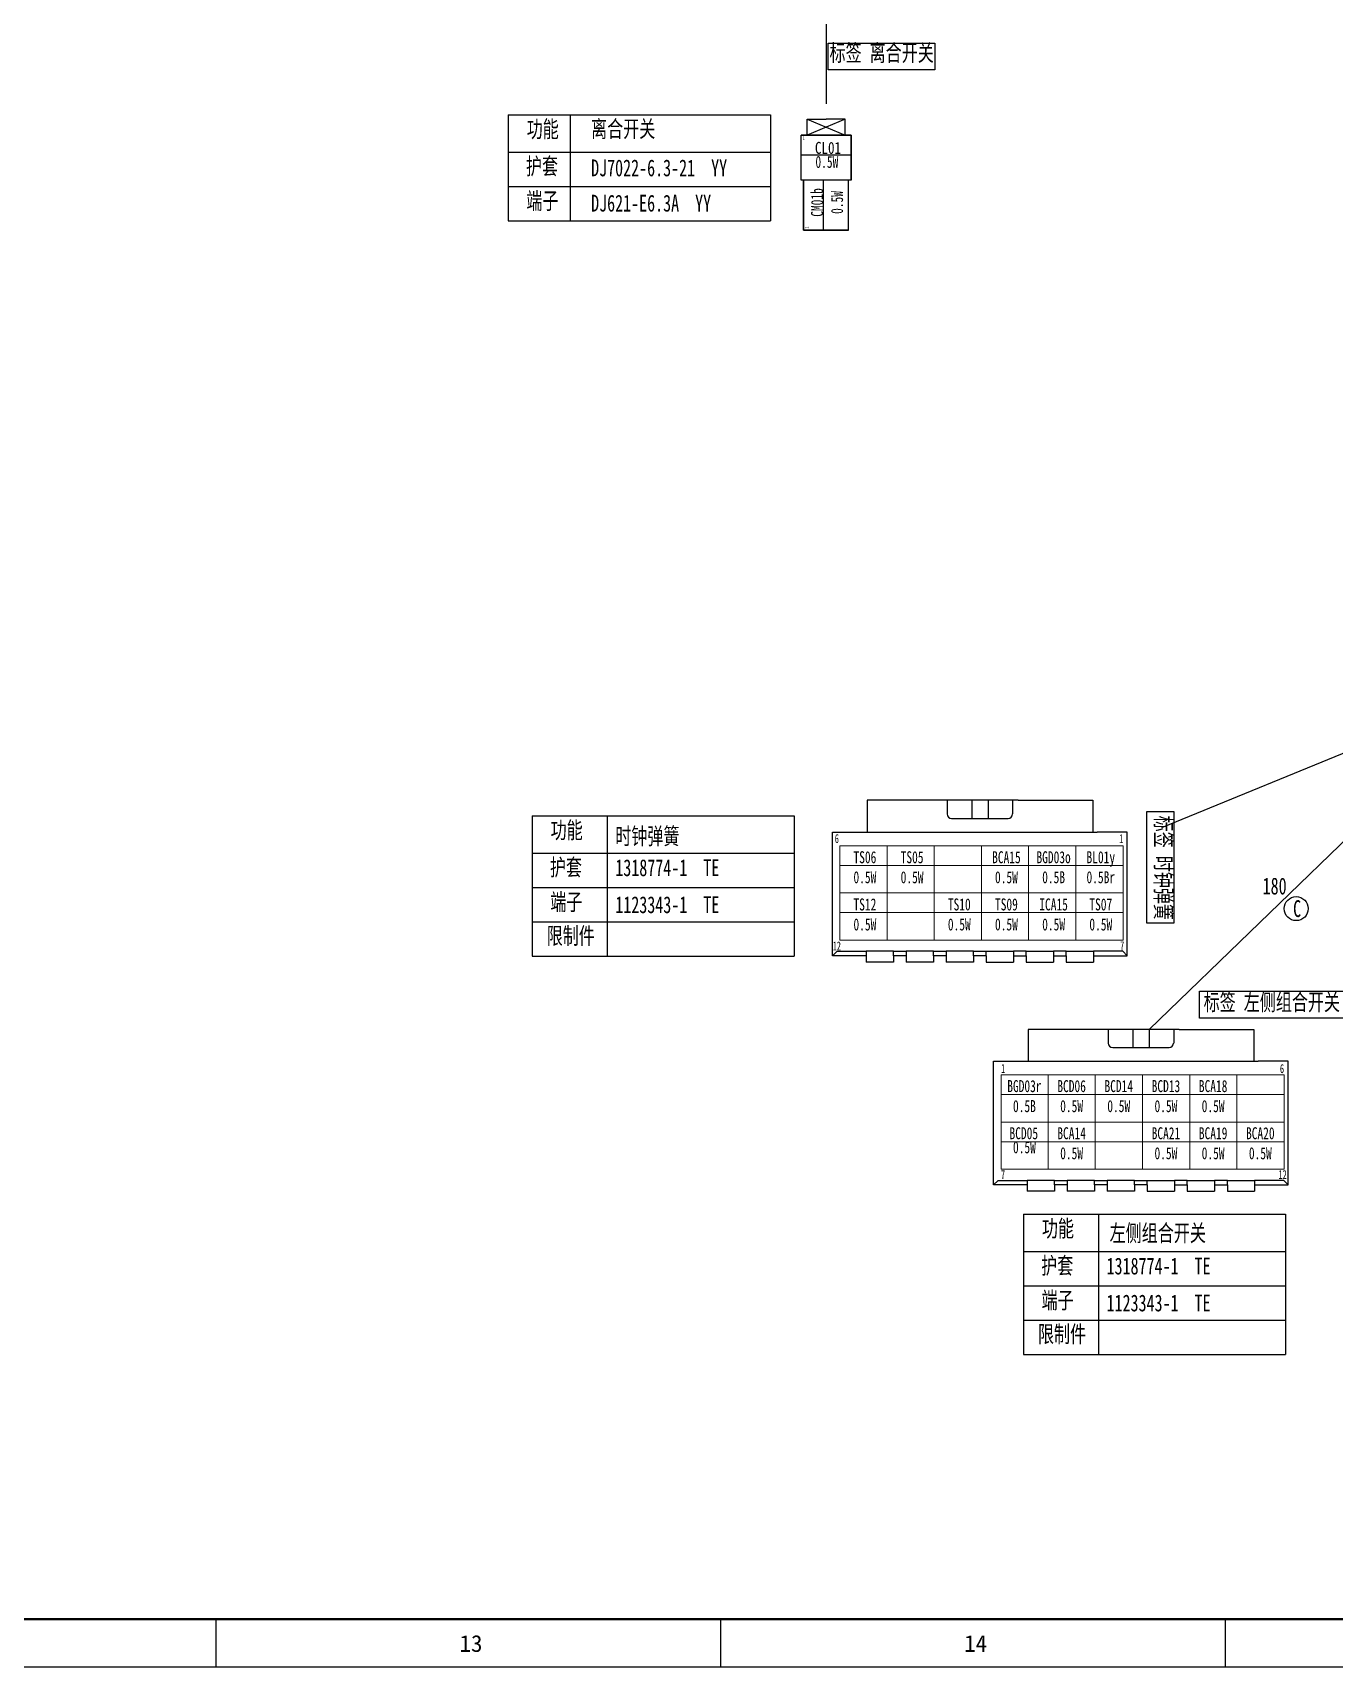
# Model space of a CAD drawing. Header units: millimetres. Extents: x 1543 to 5748, y 1576 to 2417.
# Drawn here: x 2766.7 to 3037.9, y 1576.3 to 1916.8 of the extents above; entities that cross this region are included whole.
import ezdxf

# ---------------------------------------------------------------- set-up
doc = ezdxf.new("R2010")
doc.units = ezdxf.units.MM
doc.layers.get('0').update_dxf_attribs({"lineweight": 25})
doc.layers.add('11文本层', color=255, linetype='Continuous')
for name, color, linetype, lineweight in [('1轮廓实线层', 7, 'Continuous', 50), ('_0', 7, 'Continuous', 25), ('图框层', 7, 'Continuous', 25), ('基本型', 7, 'Continuous', 18)]:
    doc.layers.add(name, color=color, linetype=linetype, lineweight=lineweight)
doc.styles.add('FST', font='', dxfattribs={"width": 0.67})
doc.styles.get("Standard").update_dxf_attribs({"font": ''})
doc.styles.add('仿宋体', font='', dxfattribs={"width": 0.7, "height": 3.5})
doc.styles.add('仿宋体GB2312', font='', dxfattribs={"width": 0.7})
doc.styles.add('标准', font='fangsong.ttf', dxfattribs={"width": 0.7, "height": 3.5})
doc.styles.get('FST').set_extended_font_data('宋体')
doc.styles.get('Standard').set_extended_font_data('SimSun')
doc.styles.get('仿宋体').set_extended_font_data('SimSun')
doc.styles.get('仿宋体GB2312').set_extended_font_data('SimSun')

# ---------------------------------------------------------------- blocks, each defined once
blk = doc.blocks.new('ZwmFrameMain_A0X5^_^分区图框^_^landscape')
at = {"color": 3}
for p, q in [((1236.5, 0), (1236.5, -10)), ((1341.63, 0), (1341.63, -10)), ((1446.75, 0), (1446.75, -10))]:
    blk.add_line(p, q, dxfattribs=at)
at = {"lineweight": 50}
blk.add_line((4170, 0), (0, 0), dxfattribs=at)
at = {"layer": '图框层', "color": 1}
blk.add_line((4180, -10), (-25, -10), dxfattribs=at)
at = {"color": 3, "char_height": 3.5, "attachment_point": 1}
for s, insert in [('13', (1287.28, -3.29)), ('14', (1392.4, -3.29))]:
    blk.add_mtext_dynamic_manual_height_columns(s, width=5.7094, gutter_width=1, heights=[0], dxfattribs=dict(at, insert=insert))

msp = doc.modelspace()

# ---------------------------------------------------------------- linework, layer by layer
for p, q in [((2928.09, 1895.46), (2928.09, 1898.82)), ((2928.09, 1898.82), (2932.03, 1898.82)), ((2928.09, 1898.82), (2935.97, 1895.46)), ((2935.97, 1898.82), (2928.09, 1895.46)), ((2935.97, 1898.82), (2932.03, 1898.82)), ((2935.97, 1895.46), (2935.97, 1898.82)), ((2926.83, 1886.1), (2926.83, 1895.46)), ((2926.83, 1895.46), (2937.23, 1895.46)), ((2937.23, 1895.46), (2926.83, 1895.46)), ((2928.09, 1895.46), (2935.97, 1895.46)), ((2937.23, 1886.1), (2937.23, 1895.46)), ((2937.23, 1895.46), (2937.23, 1886.1)), ((2937.23, 1891.3), (2926.83, 1891.3)), ((2937.23, 1886.1), (2926.83, 1886.1)), ((2927.35, 1886.1), (2927.35, 1875.7)), ((2927.35, 1875.7), (2927.35, 1886.1)), ((2936.71, 1886.1), (2927.35, 1886.1)), ((2927.35, 1886.1), (2927.35, 1875.7)), ((2931.51, 1875.7), (2931.51, 1886.1)), ((2936.71, 1875.7), (2936.71, 1886.1)), ((2936.71, 1875.7), (2927.35, 1875.7)), ((2927.35, 1875.7), (2936.71, 1875.7)), ((2987.56, 1756.89), (2987.56, 1750.25)), ((2940.55, 1750.25), (2988.5, 1750.25)), ((3021.1, 1709.16), (3021.1, 1702.52)), ((2974.1, 1702.52), (3022.05, 1702.52))]:
    msp.add_line(p, q)
at = {"linetype": 'ByBlock', "lineweight": -2}
for p, q in [((2944.15, 1756.89), (2940.55, 1756.89)), ((2940.55, 1756.89), (2940.55, 1750.25)), ((2956.09, 1756.89), (2944.15, 1756.89)), ((2972.01, 1756.89), (2956.09, 1756.89)), ((2957.23, 1756.89), (2957.23, 1754.05)), ((2962.35, 1756.89), (2962.35, 1756.81)), ((2962.35, 1756.81), (2962.35, 1756.74)), ((2962.35, 1756.74), (2962.35, 1756.66)), ((2962.35, 1756.66), (2962.35, 1756.59)), ((2962.35, 1756.59), (2962.35, 1756.51)), ((2962.35, 1756.51), (2962.35, 1756.43)), ((2962.35, 1756.43), (2962.35, 1756.36)), ((2962.35, 1756.36), (2962.35, 1756.28)), ((2962.35, 1756.28), (2962.35, 1756.21)), ((2962.35, 1756.21), (2962.35, 1756.13)), ((2962.35, 1756.13), (2962.35, 1756.05)), ((2962.35, 1756.05), (2962.35, 1755.98)), ((2962.35, 1755.98), (2962.35, 1755.9)), ((2962.35, 1755.9), (2962.35, 1755.83)), ((2962.35, 1755.83), (2962.35, 1755.75)), ((2962.35, 1755.75), (2962.35, 1755.68)), ((2962.35, 1755.68), (2962.35, 1755.6)), ((2962.35, 1755.6), (2962.35, 1755.52)), ((2962.35, 1755.52), (2962.35, 1755.45)), ((2962.35, 1755.45), (2962.35, 1755.37)), ((2962.35, 1755.37), (2962.35, 1755.3)), ((2962.35, 1755.3), (2962.35, 1755.22)), ((2962.35, 1755.22), (2962.35, 1755.14)), ((2962.35, 1755.14), (2962.35, 1755.07)), ((2962.35, 1755.07), (2962.35, 1754.99)), ((2962.35, 1754.99), (2962.35, 1754.92)), ((2962.35, 1754.92), (2962.35, 1754.84)), ((2962.35, 1754.84), (2962.35, 1754.77)), ((2962.35, 1754.77), (2962.35, 1754.69)), ((2962.35, 1754.69), (2962.35, 1754.61)), ((2962.35, 1754.61), (2962.35, 1754.54)), ((2962.35, 1754.54), (2962.35, 1754.46)), ((2962.35, 1754.46), (2962.35, 1754.39)), ((2962.35, 1754.39), (2962.35, 1754.31)), ((2962.35, 1754.31), (2962.35, 1754.24)), ((2962.35, 1754.24), (2962.35, 1754.16)), ((2962.35, 1754.16), (2962.35, 1754.08)), ((2962.35, 1754.08), (2962.35, 1754.01)), ((2962.35, 1754.01), (2962.35, 1753.93)), ((2962.35, 1753.93), (2962.35, 1753.86)), ((2962.35, 1753.86), (2962.35, 1753.78)), ((2962.35, 1753.78), (2962.35, 1753.7)), ((2965.76, 1756.89), (2965.76, 1756.81)), ((2965.76, 1756.81), (2965.76, 1756.74)), ((2965.76, 1756.74), (2965.76, 1756.66)), ((2965.76, 1756.66), (2965.76, 1756.59)), ((2965.76, 1756.59), (2965.76, 1756.51)), ((2965.76, 1756.51), (2965.76, 1756.43)), ((2965.76, 1756.43), (2965.76, 1756.36)), ((2965.76, 1756.36), (2965.76, 1756.28)), ((2965.76, 1756.28), (2965.76, 1756.21)), ((2965.76, 1756.21), (2965.76, 1756.13)), ((2965.76, 1756.13), (2965.76, 1756.05)), ((2965.76, 1756.05), (2965.76, 1755.98)), ((2965.76, 1755.98), (2965.76, 1755.9)), ((2965.76, 1755.9), (2965.76, 1755.83)), ((2965.76, 1755.83), (2965.76, 1755.75)), ((2965.76, 1755.75), (2965.76, 1755.68)), ((2965.76, 1755.68), (2965.76, 1755.6)), ((2965.76, 1755.6), (2965.76, 1755.52)), ((2965.76, 1755.52), (2965.76, 1755.45)), ((2965.76, 1755.45), (2965.76, 1755.37)), ((2965.76, 1755.37), (2965.76, 1755.3)), ((2965.76, 1755.3), (2965.76, 1755.22)), ((2965.76, 1755.22), (2965.76, 1755.14)), ((2965.76, 1755.14), (2965.76, 1755.07)), ((2965.76, 1755.07), (2965.76, 1754.99)), ((2965.76, 1754.99), (2965.76, 1754.92)), ((2965.76, 1754.92), (2965.76, 1754.84)), ((2965.76, 1754.84), (2965.76, 1754.77)), ((2965.76, 1754.77), (2965.76, 1754.69)), ((2965.76, 1754.69), (2965.76, 1754.61)), ((2965.76, 1754.61), (2965.76, 1754.54)), ((2965.76, 1754.54), (2965.76, 1754.46)), ((2965.76, 1754.46), (2965.76, 1754.39)), ((2965.76, 1754.39), (2965.76, 1754.31)), ((2965.76, 1754.31), (2965.76, 1754.24)), ((2965.76, 1754.24), (2965.76, 1754.16)), ((2965.76, 1754.16), (2965.76, 1754.08)), ((2965.76, 1754.08), (2965.76, 1754.01)), ((2965.76, 1754.01), (2965.76, 1753.93)), ((2965.76, 1753.93), (2965.76, 1753.86)), ((2965.76, 1753.86), (2965.76, 1753.78)), ((2965.76, 1753.78), (2965.76, 1753.7)), ((2970.88, 1756.89), (2970.88, 1754.05)), ((2972.01, 1756.89), (2987.56, 1756.89)), ((2958.18, 1753.1), (2969.93, 1753.1)), ((2962.35, 1753.7), (2962.35, 1753.63)), ((2962.35, 1753.63), (2962.35, 1753.55)), ((2962.35, 1753.55), (2962.35, 1753.48)), ((2962.35, 1753.48), (2962.35, 1753.4)), ((2962.35, 1753.4), (2962.35, 1753.33)), ((2962.35, 1753.33), (2962.35, 1753.25)), ((2962.35, 1753.25), (2962.35, 1753.17)), ((2962.35, 1753.17), (2962.35, 1753.1)), ((2965.76, 1753.7), (2965.76, 1753.63)), ((2965.76, 1753.63), (2965.76, 1753.55)), ((2965.76, 1753.55), (2965.76, 1753.48)), ((2965.76, 1753.48), (2965.76, 1753.4)), ((2965.76, 1753.4), (2965.76, 1753.33)), ((2965.76, 1753.33), (2965.76, 1753.25)), ((2965.76, 1753.25), (2965.76, 1753.17)), ((2965.76, 1753.17), (2965.76, 1753.1)), ((2933.35, 1750.25), (2939.6, 1750.25)), ((2933.35, 1724.49), (2933.35, 1750.25)), ((2939.6, 1750.25), (2940.55, 1750.25)), ((2994.76, 1750.25), (2988.5, 1750.25)), ((2994.76, 1724.49), (2994.76, 1750.25)), ((2933.35, 1724.49), (2934.3, 1725.44)), ((2940.36, 1724.49), (2933.35, 1724.49)), ((2934.3, 1725.44), (2940.36, 1725.44)), ((2946.05, 1725.44), (2940.36, 1725.44)), ((2940.36, 1725.44), (2940.36, 1724.49)), ((2940.36, 1724.49), (2940.36, 1723.16)), ((2946.05, 1723.16), (2940.36, 1723.16)), ((2946.05, 1724.49), (2946.05, 1725.44)), ((2946.05, 1725.44), (2948.7, 1725.44)), ((2948.7, 1724.49), (2946.05, 1724.49)), ((2946.05, 1724.49), (2946.05, 1723.16)), ((2954.39, 1725.44), (2948.7, 1725.44)), ((2948.7, 1725.44), (2948.7, 1724.49)), ((2948.7, 1724.49), (2948.7, 1723.16)), ((2954.39, 1723.16), (2948.7, 1723.16)), ((2954.39, 1725.44), (2957.04, 1725.44)), ((2954.39, 1724.49), (2954.39, 1725.44)), ((2957.04, 1724.49), (2954.39, 1724.49)), ((2954.39, 1724.49), (2954.39, 1723.16)), ((2962.73, 1725.44), (2957.04, 1725.44)), ((2957.04, 1725.44), (2957.04, 1724.49)), ((2957.04, 1724.49), (2957.04, 1723.16)), ((2962.73, 1723.16), (2957.04, 1723.16)), ((2962.73, 1725.44), (2965.38, 1725.44)), ((2962.73, 1724.49), (2962.73, 1725.44)), ((2965.38, 1724.49), (2962.73, 1724.49)), ((2962.73, 1724.49), (2962.73, 1723.16)), ((2965.38, 1725.44), (2971.07, 1725.44)), ((2965.38, 1724.49), (2965.38, 1725.44)), ((2965.38, 1724.49), (2965.38, 1723.16)), ((2965.38, 1723.16), (2971.07, 1723.16)), ((2971.07, 1725.44), (2971.07, 1724.49)), ((2973.72, 1725.44), (2971.07, 1725.44)), ((2971.07, 1724.49), (2973.72, 1724.49)), ((2971.07, 1724.49), (2971.07, 1723.16)), ((2973.72, 1725.44), (2979.41, 1725.44)), ((2973.72, 1724.49), (2973.72, 1725.44)), ((2973.72, 1724.49), (2973.72, 1723.16)), ((2973.72, 1723.16), (2979.41, 1723.16)), ((2979.41, 1725.44), (2979.41, 1724.49)), ((2982.06, 1725.44), (2979.41, 1725.44)), ((2979.41, 1724.49), (2982.06, 1724.49)), ((2979.41, 1724.49), (2979.41, 1723.16)), ((2982.06, 1725.44), (2987.75, 1725.44)), ((2982.06, 1724.49), (2982.06, 1725.44)), ((2982.06, 1724.49), (2982.06, 1723.16)), ((2982.06, 1723.16), (2987.75, 1723.16)), ((2987.75, 1725.44), (2987.75, 1724.49)), ((2993.81, 1725.44), (2987.75, 1725.44)), ((2987.75, 1724.49), (2987.75, 1723.16)), ((2987.75, 1724.49), (2994.76, 1724.49)), ((2994.76, 1724.49), (2993.81, 1725.44)), ((2977.7, 1709.16), (2974.1, 1709.16)), ((2974.1, 1709.16), (2974.1, 1702.52)), ((2989.64, 1709.16), (2977.7, 1709.16)), ((3005.56, 1709.16), (2989.64, 1709.16)), ((2990.78, 1709.16), (2990.78, 1706.31)), ((2995.9, 1709.16), (2995.9, 1709.08)), ((2995.9, 1709.08), (2995.9, 1709)), ((2995.9, 1709), (2995.9, 1708.93)), ((2995.9, 1708.93), (2995.9, 1708.85)), ((2995.9, 1708.85), (2995.9, 1708.78)), ((2995.9, 1708.78), (2995.9, 1708.7)), ((2995.9, 1708.7), (2995.9, 1708.62)), ((2995.9, 1708.62), (2995.9, 1708.55)), ((2995.9, 1708.55), (2995.9, 1708.47)), ((2995.9, 1708.47), (2995.9, 1708.4)), ((2995.9, 1708.4), (2995.9, 1708.32)), ((2995.9, 1708.32), (2995.9, 1708.25)), ((2995.9, 1708.25), (2995.9, 1708.17)), ((2995.9, 1708.17), (2995.9, 1708.09)), ((2995.9, 1708.09), (2995.9, 1708.02)), ((2995.9, 1708.02), (2995.9, 1707.94)), ((2995.9, 1707.94), (2995.9, 1707.87)), ((2995.9, 1707.87), (2995.9, 1707.79)), ((2995.9, 1707.79), (2995.9, 1707.71)), ((2995.9, 1707.71), (2995.9, 1707.64)), ((2995.9, 1707.64), (2995.9, 1707.56)), ((2995.9, 1707.56), (2995.9, 1707.49)), ((2995.9, 1707.49), (2995.9, 1707.41)), ((2995.9, 1707.41), (2995.9, 1707.34)), ((2995.9, 1707.34), (2995.9, 1707.26)), ((2995.9, 1707.26), (2995.9, 1707.18)), ((2995.9, 1707.18), (2995.9, 1707.11)), ((2995.9, 1707.11), (2995.9, 1707.03)), ((2995.9, 1707.03), (2995.9, 1706.96)), ((2995.9, 1706.96), (2995.9, 1706.88)), ((2995.9, 1706.88), (2995.9, 1706.8)), ((2995.9, 1706.8), (2995.9, 1706.73)), ((2995.9, 1706.73), (2995.9, 1706.65)), ((2995.9, 1706.65), (2995.9, 1706.58)), ((2995.9, 1706.58), (2995.9, 1706.5)), ((2995.9, 1706.5), (2995.9, 1706.43)), ((2995.9, 1706.43), (2995.9, 1706.35)), ((2995.9, 1706.35), (2995.9, 1706.27)), ((2995.9, 1706.27), (2995.9, 1706.2)), ((2995.9, 1706.2), (2995.9, 1706.12)), ((2995.9, 1706.12), (2995.9, 1706.05)), ((2999.31, 1709.16), (2999.31, 1709.08)), ((2999.31, 1709.08), (2999.31, 1709)), ((2999.31, 1709), (2999.31, 1708.93)), ((2999.31, 1708.93), (2999.31, 1708.85)), ((2999.31, 1708.85), (2999.31, 1708.78)), ((2999.31, 1708.78), (2999.31, 1708.7)), ((2999.31, 1708.7), (2999.31, 1708.62)), ((2999.31, 1708.62), (2999.31, 1708.55)), ((2999.31, 1708.55), (2999.31, 1708.47)), ((2999.31, 1708.47), (2999.31, 1708.4)), ((2999.31, 1708.4), (2999.31, 1708.32)), ((2999.31, 1708.32), (2999.31, 1708.25)), ((2999.31, 1708.25), (2999.31, 1708.17)), ((2999.31, 1708.17), (2999.31, 1708.09)), ((2999.31, 1708.09), (2999.31, 1708.02)), ((2999.31, 1708.02), (2999.31, 1707.94)), ((2999.31, 1707.94), (2999.31, 1707.87)), ((2999.31, 1707.87), (2999.31, 1707.79)), ((2999.31, 1707.79), (2999.31, 1707.71)), ((2999.31, 1707.71), (2999.31, 1707.64)), ((2999.31, 1707.64), (2999.31, 1707.56)), ((2999.31, 1707.56), (2999.31, 1707.49)), ((2999.31, 1707.49), (2999.31, 1707.41)), ((2999.31, 1707.41), (2999.31, 1707.34)), ((2999.31, 1707.34), (2999.31, 1707.26)), ((2999.31, 1707.26), (2999.31, 1707.18)), ((2999.31, 1707.18), (2999.31, 1707.11)), ((2999.31, 1707.11), (2999.31, 1707.03)), ((2999.31, 1707.03), (2999.31, 1706.96)), ((2999.31, 1706.96), (2999.31, 1706.88)), ((2999.31, 1706.88), (2999.31, 1706.8)), ((2999.31, 1706.8), (2999.31, 1706.73)), ((2999.31, 1706.73), (2999.31, 1706.65)), ((2999.31, 1706.65), (2999.31, 1706.58)), ((2999.31, 1706.58), (2999.31, 1706.5)), ((2999.31, 1706.5), (2999.31, 1706.43)), ((2999.31, 1706.43), (2999.31, 1706.35)), ((2999.31, 1706.35), (2999.31, 1706.27)), ((2999.31, 1706.27), (2999.31, 1706.2)), ((2999.31, 1706.2), (2999.31, 1706.12)), ((2999.31, 1706.12), (2999.31, 1706.05)), ((3004.43, 1709.16), (3004.43, 1706.31)), ((3005.56, 1709.16), (3017.5, 1709.16)), ((3017.5, 1709.16), (3021.1, 1709.16)), ((2991.73, 1705.36), (3003.48, 1705.36)), ((2995.9, 1706.05), (2995.9, 1705.97)), ((2995.9, 1705.97), (2995.9, 1705.9)), ((2995.9, 1705.9), (2995.9, 1705.82)), ((2995.9, 1705.82), (2995.9, 1705.74)), ((2995.9, 1705.74), (2995.9, 1705.67)), ((2995.9, 1705.67), (2995.9, 1705.59)), ((2995.9, 1705.59), (2995.9, 1705.52)), ((2995.9, 1705.52), (2995.9, 1705.44)), ((2995.9, 1705.44), (2995.9, 1705.36)), ((2999.31, 1706.05), (2999.31, 1705.97)), ((2999.31, 1705.97), (2999.31, 1705.9)), ((2999.31, 1705.9), (2999.31, 1705.82)), ((2999.31, 1705.82), (2999.31, 1705.74)), ((2999.31, 1705.74), (2999.31, 1705.67)), ((2999.31, 1705.67), (2999.31, 1705.59)), ((2999.31, 1705.59), (2999.31, 1705.52)), ((2999.31, 1705.52), (2999.31, 1705.44)), ((2999.31, 1705.44), (2999.31, 1705.36)), ((2966.9, 1702.52), (2973.15, 1702.52)), ((2966.9, 1676.75), (2966.9, 1702.52)), ((2973.15, 1702.52), (2974.1, 1702.52)), ((3028.31, 1702.52), (3022.05, 1702.52)), ((3028.31, 1676.75), (3028.31, 1702.52)), ((2966.9, 1676.75), (2967.84, 1677.7)), ((2973.91, 1676.75), (2966.9, 1676.75)), ((2967.84, 1677.7), (2973.91, 1677.7)), ((2979.6, 1677.7), (2973.91, 1677.7)), ((2973.91, 1677.7), (2973.91, 1676.75)), ((2973.91, 1676.75), (2973.91, 1675.43)), ((2979.6, 1676.75), (2979.6, 1677.7)), ((2979.6, 1677.7), (2982.25, 1677.7)), ((2982.25, 1676.75), (2979.6, 1676.75)), ((2979.6, 1676.75), (2979.6, 1675.43)), ((2987.94, 1677.7), (2982.25, 1677.7)), ((2982.25, 1677.7), (2982.25, 1676.75)), ((2982.25, 1676.75), (2982.25, 1675.43)), ((2987.94, 1677.7), (2990.59, 1677.7)), ((2987.94, 1676.75), (2987.94, 1677.7)), ((2990.59, 1676.75), (2987.94, 1676.75)), ((2987.94, 1676.75), (2987.94, 1675.43)), ((2996.28, 1677.7), (2990.59, 1677.7)), ((2990.59, 1677.7), (2990.59, 1676.75)), ((2990.59, 1676.75), (2990.59, 1675.43)), ((2996.28, 1677.7), (2998.93, 1677.7)), ((2996.28, 1676.75), (2996.28, 1677.7)), ((2998.93, 1676.75), (2996.28, 1676.75)), ((2996.28, 1676.75), (2996.28, 1675.43)), ((2998.93, 1677.7), (3004.61, 1677.7)), ((2998.93, 1676.75), (2998.93, 1677.7)), ((2998.93, 1676.75), (2998.93, 1675.43)), ((3004.61, 1677.7), (3004.61, 1676.75)), ((3007.27, 1677.7), (3004.61, 1677.7)), ((3004.61, 1676.75), (3007.27, 1676.75)), ((3004.61, 1676.75), (3004.61, 1675.43)), ((3007.27, 1677.7), (3012.95, 1677.7)), ((3007.27, 1676.75), (3007.27, 1677.7)), ((3007.27, 1676.75), (3007.27, 1675.43)), ((3012.95, 1677.7), (3012.95, 1676.75)), ((3015.61, 1677.7), (3012.95, 1677.7)), ((3012.95, 1676.75), (3015.61, 1676.75)), ((3012.95, 1676.75), (3012.95, 1675.43)), ((3015.61, 1677.7), (3021.29, 1677.7)), ((3015.61, 1676.75), (3015.61, 1677.7)), ((3015.61, 1676.75), (3015.61, 1675.43)), ((3021.29, 1677.7), (3021.29, 1676.75)), ((3027.36, 1677.7), (3021.29, 1677.7)), ((3021.29, 1676.75), (3021.29, 1675.43)), ((3021.29, 1676.75), (3028.31, 1676.75)), ((3028.31, 1676.75), (3027.36, 1677.7)), ((2979.6, 1675.43), (2973.91, 1675.43)), ((2987.94, 1675.43), (2982.25, 1675.43)), ((2996.28, 1675.43), (2990.59, 1675.43)), ((2998.93, 1675.43), (3004.61, 1675.43)), ((3007.27, 1675.43), (3012.95, 1675.43)), ((3015.61, 1675.43), (3021.29, 1675.43))]:
    msp.add_line(p, q, dxfattribs=at)
for centre, start, end in [((2958.18, 1754.05), 180, 270), ((2969.93, 1754.05), 270, 0), ((2991.73, 1706.31), 180, 270), ((3003.48, 1706.31), 270, 0)]:
    msp.add_arc(centre, 0.948, start, end, dxfattribs=at)
at = {"layer": '11文本层'}
for p, q in [((2865.81, 1899.72), (2865.81, 1891.92)), ((2865.81, 1899.72), (2881.41, 1899.72)), ((2878.71, 1899.72), (2878.71, 1877.62)), ((2881.41, 1899.72), (2920.41, 1899.72)), ((2920.41, 1899.72), (2920.41, 1877.62)), ((2865.81, 1891.92), (2920.41, 1891.92)), ((2865.81, 1891.92), (2865.81, 1884.77)), ((2865.81, 1884.77), (2920.41, 1884.77)), ((2865.81, 1884.77), (2865.81, 1877.62)), ((2865.81, 1877.62), (2920.41, 1877.62)), ((2870.8, 1753.65), (2870.8, 1745.85)), ((2870.8, 1753.65), (2886.4, 1753.65)), ((2886.4, 1753.65), (2925.4, 1753.65)), ((2886.4, 1753.65), (2886.4, 1724.4)), ((2925.4, 1753.65), (2925.4, 1724.4)), ((2870.8, 1745.85), (2925.4, 1745.85)), ((2870.8, 1745.85), (2870.8, 1738.7)), ((2870.8, 1738.7), (2925.4, 1738.7)), ((2870.8, 1738.7), (2870.8, 1731.55)), ((2870.8, 1731.55), (2925.4, 1731.55)), ((2870.8, 1731.55), (2870.8, 1724.4)), ((2870.8, 1724.4), (2925.4, 1724.4)), ((2973.15, 1670.68), (2973.15, 1662.88)), ((2973.15, 1670.68), (2988.75, 1670.68)), ((2988.75, 1670.68), (3027.75, 1670.68)), ((2988.75, 1670.68), (2988.75, 1641.43)), ((3027.75, 1670.68), (3027.75, 1641.43)), ((2973.15, 1662.88), (3027.75, 1662.88)), ((2973.15, 1662.88), (2973.15, 1655.73)), ((2973.15, 1655.73), (3027.75, 1655.73)), ((2973.15, 1655.73), (2973.15, 1648.58)), ((2973.15, 1648.58), (3027.75, 1648.58)), ((2973.15, 1648.58), (2973.15, 1641.43)), ((2973.15, 1641.43), (3027.75, 1641.43))]:
    msp.add_line(p, q, dxfattribs=at)
at = {"layer": '1轮廓实线层', "lineweight": -2}
for p, q in [((2932.07, 2010.89), (2932.07, 1902)), ((3072.89, 1780.27), (2999.31, 1709.16)), ((3072.89, 1780.27), (3001.88, 1751.18))]:
    msp.add_line(p, q, dxfattribs=at)
for points in [[(2932.46, 1914.64), (2954.68, 1914.64), (2954.68, 1909.05), (2932.46, 1909.05)], [(3004.43, 1754.58), (3004.43, 1731.27), (2998.84, 1731.27), (2998.84, 1754.58)], [(3009.83, 1717.13), (3040.52, 1717.13), (3040.52, 1711.53), (3009.83, 1711.53)]]:
    msp.add_lwpolyline(points, close=True, dxfattribs=at)
at = {"layer": '_0'}
msp.add_circle((3029.96, 1734.32), 2.5, dxfattribs=at)
at = {"layer": '基本型'}
for p, q in [((2934.91, 1737.6), (2934.91, 1747.43)), ((2934.91, 1747.43), (2944.74, 1747.43)), ((2944.74, 1737.6), (2944.74, 1747.43)), ((2944.74, 1747.43), (2954.56, 1747.43)), ((2944.74, 1747.43), (2944.74, 1737.6)), ((2954.56, 1737.6), (2954.56, 1747.43)), ((2954.56, 1747.43), (2964.39, 1747.43)), ((2954.56, 1747.43), (2954.56, 1737.6)), ((2964.39, 1737.6), (2964.39, 1747.43)), ((2964.39, 1747.43), (2974.22, 1747.43)), ((2964.39, 1747.43), (2964.39, 1737.6)), ((2974.22, 1737.6), (2974.22, 1747.43)), ((2974.22, 1747.43), (2984.05, 1747.43)), ((2974.22, 1747.43), (2974.22, 1737.6)), ((2984.05, 1737.6), (2984.05, 1747.43)), ((2984.05, 1747.43), (2993.88, 1747.43)), ((2984.05, 1747.43), (2984.05, 1737.6)), ((2993.88, 1747.43), (2993.88, 1737.6)), ((2944.74, 1743.33), (2934.91, 1743.33)), ((2954.56, 1743.33), (2944.74, 1743.33)), ((2964.39, 1743.33), (2954.56, 1743.33)), ((2974.22, 1743.33), (2964.39, 1743.33)), ((2984.05, 1743.33), (2974.22, 1743.33)), ((2993.88, 1743.33), (2984.05, 1743.33)), ((2934.91, 1727.77), (2934.91, 1737.6)), ((2934.91, 1737.6), (2944.74, 1737.6)), ((2944.74, 1737.6), (2934.91, 1737.6)), ((2944.74, 1727.77), (2944.74, 1737.6)), ((2944.74, 1737.6), (2954.56, 1737.6)), ((2944.74, 1737.6), (2944.74, 1727.77)), ((2954.56, 1737.6), (2944.74, 1737.6)), ((2954.56, 1727.77), (2954.56, 1737.6)), ((2954.56, 1737.6), (2964.39, 1737.6)), ((2954.56, 1737.6), (2954.56, 1727.77)), ((2964.39, 1737.6), (2954.56, 1737.6)), ((2964.39, 1727.77), (2964.39, 1737.6)), ((2964.39, 1737.6), (2974.22, 1737.6)), ((2964.39, 1737.6), (2964.39, 1727.77)), ((2974.22, 1737.6), (2964.39, 1737.6)), ((2974.22, 1727.77), (2974.22, 1737.6)), ((2974.22, 1737.6), (2984.05, 1737.6)), ((2974.22, 1737.6), (2974.22, 1727.77)), ((2984.05, 1737.6), (2974.22, 1737.6)), ((2984.05, 1727.77), (2984.05, 1737.6)), ((2984.05, 1737.6), (2993.88, 1737.6)), ((2984.05, 1737.6), (2984.05, 1727.77)), ((2993.88, 1737.6), (2984.05, 1737.6)), ((2993.88, 1737.6), (2993.88, 1727.77)), ((2944.74, 1733.5), (2934.91, 1733.5)), ((2954.56, 1733.5), (2944.74, 1733.5)), ((2964.39, 1733.5), (2954.56, 1733.5)), ((2974.22, 1733.5), (2964.39, 1733.5)), ((2984.05, 1733.5), (2974.22, 1733.5)), ((2993.88, 1733.5), (2984.05, 1733.5)), ((2944.74, 1727.77), (2934.91, 1727.77)), ((2954.56, 1727.77), (2944.74, 1727.77)), ((2964.39, 1727.77), (2954.56, 1727.77)), ((2974.22, 1727.77), (2964.39, 1727.77)), ((2984.05, 1727.77), (2974.22, 1727.77)), ((2993.88, 1727.77), (2984.05, 1727.77)), ((2968.46, 1689.87), (2968.46, 1699.69)), ((2968.46, 1699.69), (2978.28, 1699.69)), ((2978.28, 1689.87), (2978.28, 1699.69)), ((2978.28, 1699.69), (2988.11, 1699.69)), ((2978.28, 1699.69), (2978.28, 1689.87)), ((2988.11, 1689.87), (2988.11, 1699.69)), ((2988.11, 1699.69), (2997.94, 1699.69)), ((2988.11, 1699.69), (2988.11, 1689.87)), ((2997.94, 1689.87), (2997.94, 1699.69)), ((2997.94, 1699.69), (3007.77, 1699.69)), ((2997.94, 1699.69), (2997.94, 1689.87)), ((3007.77, 1689.87), (3007.77, 1699.69)), ((3007.77, 1699.69), (3017.6, 1699.69)), ((3007.77, 1699.69), (3007.77, 1689.87)), ((3017.6, 1689.87), (3017.6, 1699.69)), ((3017.6, 1699.69), (3027.42, 1699.69)), ((3017.6, 1699.69), (3017.6, 1689.87)), ((3027.42, 1699.69), (3027.42, 1689.87)), ((2978.28, 1695.6), (2968.46, 1695.6)), ((2988.11, 1695.6), (2978.28, 1695.6)), ((2997.94, 1695.6), (2988.11, 1695.6)), ((3007.77, 1695.6), (2997.94, 1695.6)), ((3017.6, 1695.6), (3007.77, 1695.6)), ((3027.42, 1695.6), (3017.6, 1695.6)), ((2968.46, 1680.04), (2968.46, 1689.87)), ((2968.46, 1689.87), (2978.28, 1689.87)), ((2978.28, 1689.87), (2968.46, 1689.87)), ((2978.28, 1680.04), (2978.28, 1689.87)), ((2978.28, 1689.87), (2988.11, 1689.87)), ((2978.28, 1689.87), (2978.28, 1680.04)), ((2988.11, 1689.87), (2978.28, 1689.87)), ((2988.11, 1680.04), (2988.11, 1689.87)), ((2988.11, 1689.87), (2997.94, 1689.87)), ((2988.11, 1689.87), (2988.11, 1680.04)), ((2997.94, 1689.87), (2988.11, 1689.87)), ((2997.94, 1680.04), (2997.94, 1689.87)), ((2997.94, 1689.87), (3007.77, 1689.87)), ((2997.94, 1689.87), (2997.94, 1680.04)), ((3007.77, 1689.87), (2997.94, 1689.87)), ((3007.77, 1680.04), (3007.77, 1689.87)), ((3007.77, 1689.87), (3017.6, 1689.87)), ((3007.77, 1689.87), (3007.77, 1680.04)), ((3017.6, 1689.87), (3007.77, 1689.87)), ((3017.6, 1680.04), (3017.6, 1689.87)), ((3017.6, 1689.87), (3027.42, 1689.87)), ((3017.6, 1689.87), (3017.6, 1680.04)), ((3027.42, 1689.87), (3017.6, 1689.87)), ((3027.42, 1689.87), (3027.42, 1680.04)), ((2978.28, 1685.77), (2968.46, 1685.77)), ((2988.11, 1685.77), (2978.28, 1685.77)), ((2997.94, 1685.77), (2988.11, 1685.77)), ((3007.77, 1685.77), (2997.94, 1685.77)), ((3017.6, 1685.77), (3007.77, 1685.77)), ((3027.42, 1685.77), (3017.6, 1685.77)), ((2978.28, 1680.04), (2968.46, 1680.04)), ((2988.11, 1680.04), (2978.28, 1680.04)), ((2997.94, 1680.04), (2988.11, 1680.04)), ((3007.77, 1680.04), (2997.94, 1680.04)), ((3017.6, 1680.04), (3007.77, 1680.04)), ((3027.42, 1680.04), (3017.6, 1680.04))]:
    msp.add_line(p, q, dxfattribs=at)

# ---------------------------------------------------------------- block references
at = {"layer": '图框层', "lineweight": -3}
msp.add_blockref('ZwmFrameMain_A0X5^_^分区图框^_^landscape', (1568.4, 1586.27), dxfattribs=at)

# ---------------------------------------------------------------- texts
at = {"width": 0.6}
msp.add_text('1', height=0.78, dxfattribs=at).set_placement((2927.18, 1894.44))
msp.add_text('2', height=0.78, rotation=90, dxfattribs=at).set_placement((2928.39, 1876.03))
at = {"linetype": 'ByBlock', "lineweight": -2, "style": 'FST', "width": 0.67}
for s, height, p in [('6', 1.87, (2933.84, 1747.98)), ('1', 1.87, (2993.1, 1747.97)), ('12', 1.872, (2933.41, 1725.61)), ('7', 1.87, (2993.27, 1725.65)), ('1', 1.87, (2968.47, 1700.08)), ('6', 1.87, (3026.57, 1700.06)), ('7', 1.87, (2968.45, 1677.97)), ('12', 1.872, (3026.28, 1677.98))]:
    msp.add_text(s, height=height, dxfattribs=at).set_placement(p)
at = {"char_height": 2.5, "attachment_point": 1, "style": '标准'}
for s, insert, width in [('\\pxsm0.7,ql;{\\fSimSun|b0|i0|c134|p49;\\W0.8;CL01}\\P\\ps*1,qc;0.5W', (2929.7, 1894.06), 4.9731), ('\\pxqc;BGD03r\\P0.5B', (2970.23, 1698.6), 6.2163), ('\\pxqc;BCD06\\P0.5W', (2980.06, 1698.6), 6.2163), ('\\pxqc;BCD14\\P0.5W', (2989.88, 1698.6), 6.2163), ('\\pxqc;BCD13\\P0.5W', (2999.71, 1698.6), 6.2163), ('\\pxqc;BCA18\\P0.5W', (3009.54, 1698.6), 6.2163), ('\\pxsm0.7,ql;{\\fSimSun|b0|i0|c134|p49;\\C0;BCD05}\\P\\ps*1,qc;0.5W', (2970.23, 1688.78), 6.2163), ('\\pxqc;BCA14\\P0.5W', (2980.06, 1688.78), 6.2163), ('\\pxqc;BCA21\\P0.5W', (2999.71, 1688.78), 6.2163), ('\\pxqc;BCA19\\P0.5W', (3009.54, 1688.78), 6.2163), ('\\pxqc;BCA20\\P0.5W', (3019.37, 1688.78), 6.2163)]:
    msp.add_mtext(s, dxfattribs=dict(at, insert=insert, width=width))
at = {"insert": (2928.88, 1878.95), "char_height": 2.5, "width": 4.9731, "attachment_point": 1, "rotation": 90, "style": '标准'}
msp.add_mtext('\\pxqc;CM01b\\P0.5W', dxfattribs=at)
at = {"color": 1, "char_height": 2.5, "width": 6.2163, "attachment_point": 1, "style": '标准'}
for s, insert in [('\\pxqc;TS06\\P0.5W', (2937, 1746.28)), ('\\pxqc;TS05\\P0.5W', (2946.83, 1746.28)), ('\\pxqc;BCA15\\P0.5W', (2966.48, 1746.28)), ('\\pxqc;BGD03o\\P0.5B', (2976.31, 1746.28)), ('\\pxqc;BL01y\\P0.5Br', (2986.14, 1746.28)), ('\\pxqc;TS12\\P0.5W', (2937, 1736.45)), ('\\pxqc;TS10\\P0.5W', (2956.66, 1736.45)), ('\\pxqc;TS09\\P0.5W', (2966.48, 1736.45)), ('\\pxqc;ICA15\\P0.5W', (2976.31, 1736.45)), ('\\pxqc;TS07\\P0.5W', (2986.14, 1736.45))]:
    msp.add_mtext(s, dxfattribs=dict(at, insert=insert))
at = {"layer": '11文本层', "style": '标准', "width": 0.7}
for s, p in [('功能', (2869.65, 1894.99)), ('护套', (2869.5, 1887.25)), ('端子', (2869.58, 1880.04)), ('功能', (2874.64, 1748.93)), ('时钟弹簧', (2888.11, 1747.69)), ('护套', (2874.49, 1741.18)), ('1318774-1  TE', (2888.11, 1741.1)), ('端子', (2874.57, 1733.98)), ('1123343-1  TE', (2888.11, 1733.39)), ('限制件', (2873.82, 1726.92)), ('功能', (2976.98, 1665.95)), ('左侧组合开关', (2991.09, 1665)), ('护套', (2976.83, 1658.21)), ('1318774-1  TE', (2990.45, 1658.12)), ('端子', (2976.91, 1651)), ('1123343-1  TE', (2990.45, 1650.42)), ('限制件', (2976.16, 1643.95))]:
    msp.add_text(s, height=3.5, dxfattribs=at).set_placement(p)
at = {"layer": '11文本层', "char_height": 3.5, "attachment_point": 1, "style": '标准'}
for s, insert, width in [('标签 {\\fFangSong_GB2312|b0|i0|c134|p49;离合开关} ', (2932.74, 1914.36), 21.9392), ('离合开关', (2883.07, 1898.52), 41.519), ('DJ7022-6.3-21  YY', (2883.07, 1890.39), 41.519), ('DJ621-E6.3A  YY', (2883.07, 1883.04), 41.519), ('标签 左侧组合开关 ', (3010.68, 1716.61), 30.9223)]:
    msp.add_mtext(s, dxfattribs=dict(at, insert=insert, width=width))
at = {"layer": '11文本层', "insert": (3004.11, 1753.68), "char_height": 3.5, "width": 27.0608, "attachment_point": 1, "rotation": 270, "style": '标准'}
msp.add_mtext('标签 时钟弹簧 ', dxfattribs=at)
at = {"layer": '_0', "char_height": 3.5, "attachment_point": 1}
for s, insert, width, style in [('180', (3022.96, 1740.78), 5.9278, '仿宋体'), ('C', (3029.31, 1736.08), 7.013, '仿宋体GB2312')]:
    msp.add_mtext(s, dxfattribs=dict(at, insert=insert, width=width, style=style))

doc.saveas('drawing.dxf')
